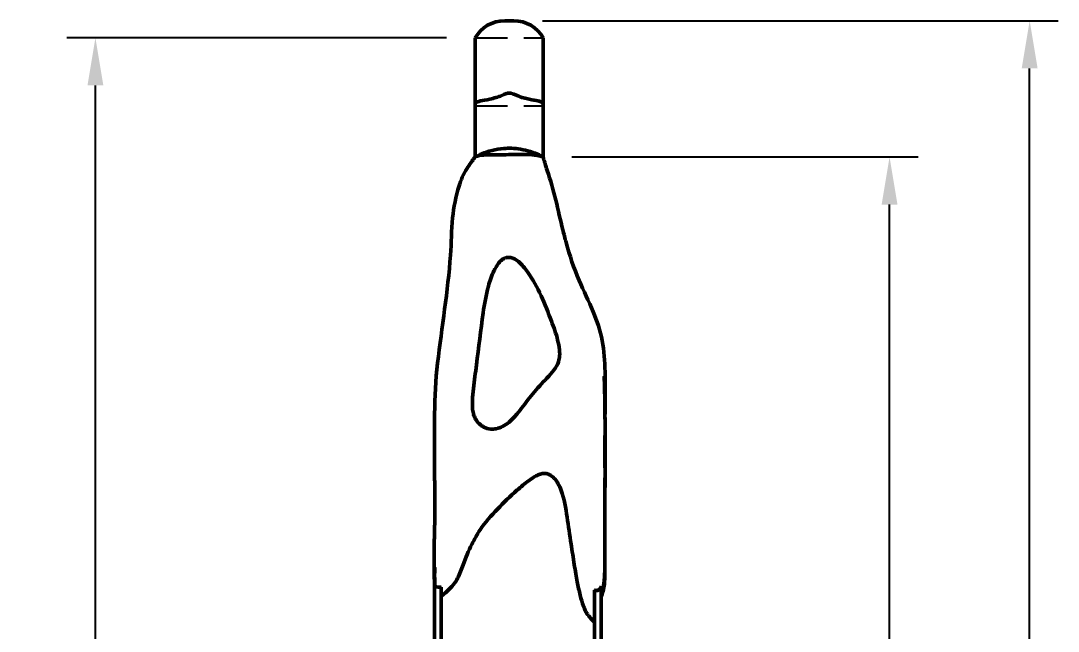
# Model space of a CAD drawing. Header units: millimetres. Extents: x 0 to 420, y 0 to 297.
# Drawn here: x 117 to 193.2, y 127.9 to 172.7 of the extents above; entities that cross this region are included whole.
import ezdxf

# ---------------------------------------------------------------- set-up
doc = ezdxf.new("R2010")
doc.units = ezdxf.units.MM
doc.header["$LTSCALE"] = 0.75
doc.linetypes.add('HIDDEN2', pattern=[4.7625, 3.175, -1.5875])
for name, color, linetype, lineweight in [('FD_Dimensions', 7, 'Continuous', 25), ('Hidden', 7, 'HIDDEN2', 25), ('Visible', 7, 'Continuous', 50)]:
    doc.layers.add(name, color=color, linetype=linetype, lineweight=lineweight)
doc.styles.get("Standard").update_dxf_attribs({"font": 'arial.ttf'})
doc.dimstyles.new('Dim-ISO-25', dxfattribs={"dimtxt": 3.5, "dimasz": 3.5, "dimexe": 2.1, "dimexo": 2.1, "dimgap": 1.4, "dimtad": 1, "dimzin": 12, "dimdsep": 46, "dimtxsty": 'Standard', "dimcen": 0, "dimazin": 3, "dimtp": 0.1, "dimtm": 0.1, "dimtfac": 0.714286, "dimtmove": 0, "dimatfit": 3, "dimfxl": 1, "dimtzin": 12, "dimarcsym": 0})

# ---------------------------------------------------------------- blocks, each defined once
blk = doc.blocks.new('*D55')
at = {"layer": 'Defpoints', "color": 0, "transparency": 16777216}
for p in [(153.220741, 172.71875), (191.105555, 172.71875), (153.220741, 65.21875)]:
    blk.add_point(p, dxfattribs=at)
at = {"layer": 'FD_Dimensions', "color": 0, "lineweight": -2, "transparency": 16777216}
for p, q in [((155.320741, 172.71875), (193.205555, 172.71875)), ((191.105555, 68.71875), (191.105555, 169.21875)), ((155.320741, 65.21875), (193.205555, 65.21875))]:
    blk.add_line(p, q, dxfattribs=at)
at = {"layer": 'FD_Dimensions', "color": 0, "transparency": 16777216}
for points in [[(190.522222, 169.21875), (191.688889, 169.21875), (191.105555, 172.71875)], [(190.522222, 68.71875), (191.688889, 68.71875), (191.105555, 65.21875)]]:
    blk.add_solid(points, dxfattribs=at)
at = {"layer": 'FD_Dimensions', "color": 0, "transparency": 16777216, "insert": (187.917356, 118.96875), "char_height": 3.5, "attachment_point": 5, "rotation": 90}
blk.add_mtext('430', dxfattribs=at)
blk = doc.blocks.new('*D57')
at = {"layer": 'Defpoints', "color": 0, "transparency": 16777216}
for p in [(122.495179, 171.46875), (150.385804, 171.46875), (152.550868, 65.21875)]:
    blk.add_point(p, dxfattribs=at)
at = {"layer": 'FD_Dimensions', "color": 0, "lineweight": -2, "transparency": 16777216}
for p, q in [((148.285804, 171.46875), (120.395179, 171.46875)), ((122.495179, 68.71875), (122.495179, 167.96875)), ((150.450868, 65.21875), (120.395179, 65.21875))]:
    blk.add_line(p, q, dxfattribs=at)
at = {"layer": 'FD_Dimensions', "color": 0, "transparency": 16777216}
for points in [[(121.911846, 167.96875), (123.078513, 167.96875), (122.495179, 171.46875)], [(121.911846, 68.71875), (123.078513, 68.71875), (122.495179, 65.21875)]]:
    blk.add_solid(points, dxfattribs=at)
at = {"layer": 'FD_Dimensions', "color": 0, "transparency": 16777216, "insert": (119.308174, 118.34375), "char_height": 3.5, "attachment_point": 5, "rotation": 90}
blk.add_mtext('425', dxfattribs=at)
blk = doc.blocks.new('*D58')
at = {"layer": 'Defpoints', "color": 0, "transparency": 16777216}
for p in [(155.385804, 162.71875), (180.815492, 162.71875), (153.220741, 65.21875)]:
    blk.add_point(p, dxfattribs=at)
at = {"layer": 'FD_Dimensions', "color": 0, "lineweight": -2, "transparency": 16777216}
for p, q in [((157.485804, 162.71875), (182.915492, 162.71875)), ((180.815492, 68.71875), (180.815492, 159.21875)), ((155.320741, 65.21875), (182.915492, 65.21875))]:
    blk.add_line(p, q, dxfattribs=at)
at = {"layer": 'FD_Dimensions', "color": 0, "transparency": 16777216}
for points in [[(180.232159, 159.21875), (181.398825, 159.21875), (180.815492, 162.71875)], [(180.232159, 68.71875), (181.398825, 68.71875), (180.815492, 65.21875)]]:
    blk.add_solid(points, dxfattribs=at)
at = {"layer": 'FD_Dimensions', "color": 0, "transparency": 16777216, "insert": (177.627293, 113.96875), "char_height": 3.5, "attachment_point": 5, "rotation": 90}
blk.add_mtext('390', dxfattribs=at)

msp = doc.modelspace()

# ---------------------------------------------------------------- linework, layer by layer
at = {"layer": 'Hidden', "extrusion": (-1e-16, -1, 0)}
for p, q in [((150.3858, 171.4688), (155.3858, 171.4688)), ((150.3858, 166.4688), (155.3858, 166.4688)), ((155.3679, 162.7188), (155.368, 162.7188)), ((147.4198, 131.4688), (147.4114, 131.4688))]:
    msp.add_line(p, q, dxfattribs=at)
at = {"layer": 'Hidden'}
for points in [[(150.3858, 162.7299), (150.3858, 162.7289), (150.3858, 162.7275), (150.3858, 162.7255)], [(150.3858, 162.7255), (150.3858, 162.7244), (150.386, 162.7233), (150.3864, 162.7224)], [(150.3864, 162.7224), (150.3873, 162.7239), (150.3894, 162.7258), (150.3926, 162.7282)], [(159.8901, 133.242), (159.8925, 132.994), (159.8977, 132.7485), (159.9007, 132.5019)], [(147.406, 131.3166), (147.4036, 131.3673), (147.401, 131.418), (147.3983, 131.4688)], [(147.8858, 131.1352), (147.8858, 131.1396), (147.8858, 131.1439), (147.8858, 131.1483)]]:
    msp.add_open_spline(points, degree=3, dxfattribs=at)
for points, knots in [([(150.3864, 162.7224), (150.4023, 162.7292), (150.439, 162.7523), (150.5476, 162.7848), (150.5866, 162.7939), (150.7009, 162.8125), (150.7802, 162.8217), (151.1728, 162.8539), (151.6563, 162.8735), (152.08, 162.8827)], [-1.2650369, -1.2650369, -1.2650369, -1.2650369, -0.8569447, -0.8569447, -0.6966479, -0.6966479, -0.5108124, -0.5108124, 0, 0, 0, 0]), ([(152.08, 162.8827), (152.295, 162.8873), (152.5023, 162.8896), (152.9339, 162.8906), (153.1559, 162.8893), (153.3643, 162.8877)], [-0.50176295, -0.50176295, -0.50176295, -0.50176295, -0.25022781, -0.25022781, 0, 0, 0, 0]), ([(153.3643, 162.8877), (153.6502, 162.8855), (153.9538, 162.8822), (154.4556, 162.8595), (154.5959, 162.8468), (154.8312, 162.8216), (154.9536, 162.8025), (155.1693, 162.7635), (155.2556, 162.7445), (155.3525, 162.7226), (155.3681, 162.7183), (155.368, 162.7188)], [-2.76916408, -2.76916408, -2.76916408, -2.76916408, -2.68127608, -2.68127608, -2.61043306, -2.61043306, -2.50313099, -2.50313099, -2.38135417, -2.38135417, -2.27572587, -2.27572587, -2.27572587, -2.27572587]), ([(159.8564, 139.8846), (159.842, 141.8653), (159.8427, 143.8571), (159.8641, 146.0056), (159.8652, 146.1904), (159.8645, 146.4113), (159.8642, 146.4548), (159.8637, 146.5182), (159.8634, 146.54), (159.8631, 146.569), (159.863, 146.5781), (159.8627, 146.5934), (159.8626, 146.5998), (159.8625, 146.6048), (159.8625, 146.6057), (159.8625, 146.6059), (159.8625, 146.6059), (159.8625, 146.6059)], [0, 0, 0, 0, 2.3772643, 2.3772643, 2.5992569, 2.5992569, 2.6541546, 2.6541546, 2.6839929, 2.6839929, 2.698922, 2.698922, 2.7140135, 2.7140135, 2.7214931, 2.7214931, 2.7221734, 2.7221734, 2.7221734, 2.7221734]), ([(159.9183, 143.5973), (159.916, 143.4142), (159.9141, 143.2312), (159.9054, 141.9896), (159.9073, 140.9315), (159.9055, 139.8736)], [1.3438742, 1.3438742, 1.3438742, 1.3438742, 1.5634467, 1.5634467, 2.8349092, 2.8349092, 2.8349092, 2.8349092]), ([(159.867, 133.2021), (159.8706, 133.9437), (159.8673, 134.6917), (159.8634, 136.523), (159.8648, 137.5906), (159.8611, 139.0646), (159.8594, 139.4746), (159.8564, 139.8846)], [0, 0, 0, 0, 0.9302813, 0.9302813, 2.2070007, 2.2070007, 2.6990469, 2.6990469, 2.6990469, 2.6990469]), ([(159.9055, 139.8736), (159.9036, 138.7648), (159.8946, 137.6527), (159.8832, 135.4252), (159.8797, 134.305), (159.8901, 133.242)], [0, 0, 0, 0, 1.3325242, 1.3325242, 2.6754138, 2.6754138, 2.6754138, 2.6754138]), ([(147.3714, 134.0686), (147.3738, 134.2013), (147.3767, 134.3348), (147.3916, 134.8874), (147.4076, 135.3098), (147.4251, 135.8322), (147.4285, 135.9369), (147.434, 136.1181), (147.4362, 136.1959), (147.4386, 136.2919), (147.4392, 136.3138), (147.4399, 136.3441), (147.4401, 136.354), (147.4404, 136.3659), (147.4405, 136.3693), (147.4405, 136.3726), (147.4405, 136.3735), (147.4406, 136.374), (147.4406, 136.3741), (147.4406, 136.3741), (147.4406, 136.374), (147.4405, 136.3731), (147.4405, 136.3721), (147.4404, 136.3679), (147.4403, 136.3638), (147.4395, 136.3247), (147.4387, 136.2816), (147.4371, 136.2024), (147.4364, 136.1627), (147.4333, 136.0025), (147.431, 135.8798), (147.4216, 135.3788), (147.4142, 134.9771), (147.404, 134.3576), (147.4006, 134.1336), (147.3968, 133.7136), (147.3965, 133.5198), (147.4007, 133.1054), (147.4062, 132.8775), (147.419, 132.3424), (147.4227, 132.0306), (147.4229, 131.674), (147.4229, 131.6223), (147.4228, 131.5657), (147.4228, 131.5552), (147.4228, 131.5276), (147.4229, 131.5125), (147.4229, 131.477), (147.4231, 131.4611), (147.4232, 131.4453)], [1.1484094, 1.1484094, 1.1484094, 1.1484094, 1.3135798, 1.3135798, 1.8280742, 1.8280742, 1.9573091, 1.9573091, 2.0543378, 2.0543378, 2.0832779, 2.0832779, 2.0978578, 2.0978578, 2.1045593, 2.1045593, 2.107906, 2.107906, 2.1093421, 2.1093421, 2.1112717, 2.1112717, 2.1146338, 2.1146338, 2.1214207, 2.1214207, 2.1752131, 2.1752131, 2.2283399, 2.2283399, 2.3878244, 2.3878244, 2.8709086, 2.8709086, 3.1326487, 3.1326487, 3.3935225, 3.3935225, 3.6746191, 3.6746191, 4.0444795, 4.0444795, 4.1052094, 4.1052094, 4.1198276, 4.1198276, 4.146816, 4.146816, 4.1971218, 4.1971218, 4.1971218, 4.1971218]), ([(159.7475, 130.9814), (159.7475, 130.9814), (159.7478, 130.983), (159.7492, 130.9898), (159.7503, 130.9948), (159.7539, 131.0131), (159.7572, 131.03), (159.7644, 131.0701), (159.7684, 131.0931), (159.7772, 131.1477), (159.7822, 131.1806), (159.7938, 131.2644), (159.8003, 131.317), (159.8156, 131.46), (159.8232, 131.552), (159.8414, 131.823), (159.8484, 132.003), (159.863, 132.5267), (159.8654, 132.8697), (159.867, 133.2021)], [0.04342965, 0.04342965, 0.04342965, 0.04342965, 0.06757139, 0.06757139, 0.09045352, 0.09045352, 0.12872287, 0.12872287, 0.16449105, 0.16449105, 0.2082503, 0.2082503, 0.27323126, 0.27323126, 0.38341529, 0.38341529, 0.59919648, 0.59919648, 1.01620701, 1.01620701, 1.01620701, 1.01620701]), ([(147.4098, 132.5661), (147.4098, 132.5661), (147.4098, 132.5658), (147.4098, 132.5639), (147.4099, 132.5608), (147.41, 132.5522), (147.4101, 132.5468), (147.4104, 132.5335), (147.4105, 132.5252), (147.4109, 132.5038), (147.4111, 132.49), (147.4118, 132.4518), (147.4123, 132.4267), (147.4139, 132.3356), (147.4149, 132.2682), (147.4171, 132.0997), (147.4179, 131.9979), (147.4189, 131.8058), (147.4191, 131.7137), (147.4192, 131.5962), (147.4192, 131.5651), (147.4193, 131.522), (147.4193, 131.5074), (147.4194, 131.4771), (147.4194, 131.463), (147.4195, 131.441), (147.4196, 131.4332), (147.4198, 131.4171), (147.4198, 131.4129), (147.4199, 131.4107)], [0.56163488, 0.56163488, 0.56163488, 0.56163488, 0.56637183, 0.56637183, 0.57777973, 0.57777973, 0.58822658, 0.58822658, 0.60075729, 0.60075729, 0.61902684, 0.61902684, 0.6502575, 0.6502575, 0.73229477, 0.73229477, 0.85514513, 0.85514513, 0.96525959, 0.96525959, 1.00620201, 1.00620201, 1.0300022, 1.0300022, 1.06349682, 1.06349682, 1.0996269, 1.0996269, 1.1641241, 1.1641241, 1.1641241, 1.1641241]), ([(147.5543, 131.1715), (147.5244, 131.1801), (147.5022, 131.1901), (147.4652, 131.2114), (147.451, 131.2235), (147.417, 131.2607), (147.4089, 131.287), (147.4059, 131.3155), (147.4057, 131.3219), (147.4068, 131.3561), (147.4152, 131.3841), (147.4238, 131.431), (147.4236, 131.4468), (147.4211, 131.4734), (147.4179, 131.4728), (147.4186, 131.435), (147.4228, 131.3956), (147.4153, 131.3191), (147.4127, 131.3005), (147.4128, 131.282)], [-1.3558398, -1.3558398, -1.3558398, -1.3558398, -1.3168801, -1.3168801, -1.2699735, -1.2699735, -1.162862, -1.162862, -1.130162, -1.130162, -0.9837561, -0.9837561, -0.8478374, -0.8478374, -0.6136663, -0.6136663, -0.3640947, -0.3640947, -0.2894172, -0.2894172, -0.2894172, -0.2894172]), ([(147.4184, 131.4488), (147.4183, 131.4527), (147.4181, 131.4573), (147.4176, 131.4674), (147.4174, 131.4726), (147.4168, 131.4876), (147.4164, 131.4984), (147.4154, 131.5219), (147.4149, 131.5348), (147.4134, 131.5699), (147.4125, 131.5925), (147.4111, 131.6262), (147.4106, 131.6374), (147.4102, 131.6485)], [0, 0, 0, 0, 0.011599155, 0.011599155, 0.021227292, 0.021227292, 0.036323517, 0.036323517, 0.052535111, 0.052535111, 0.079888085, 0.079888085, 0.093311124, 0.093311124, 0.093311124, 0.093311124]), ([(147.8858, 131.1483), (147.8378, 131.1457), (147.7879, 131.1447), (147.7045, 131.1477), (147.6717, 131.1503), (147.6072, 131.1587), (147.5783, 131.1646), (147.5543, 131.1715)], [-0.14906929, -0.14906929, -0.14906929, -0.14906929, -0.08978093, -0.08978093, -0.0477246, -0.0477246, 0, 0, 0, 0]), ([(147.8858, 130.5012), (147.888, 130.5031), (147.889, 130.504), (147.889, 130.504), (147.8883, 130.5033), (147.8867, 130.5019), (147.8862, 130.5016), (147.8858, 130.5012)], [0, 0, 0, 0, 0.020171077, 0.020171077, 0.036866418, 0.036866418, 0.041473825, 0.041473825, 0.041473825, 0.041473825]), ([(159.1358, 130.9652), (159.1358, 130.9629), (159.1358, 130.9606), (159.1358, 130.9393), (159.1358, 130.92), (159.1358, 130.8987)], [-0.97465233, -0.97465233, -0.97465233, -0.97465233, -0.96301206, -0.96301206, -0.86857685, -0.86857685, -0.86857685, -0.86857685])]:
    msp.add_open_spline(points, degree=3, knots=knots, dxfattribs=at)
at = {"layer": 'Hidden', "extrusion": (-1.926e-12, 4.6184e-12, -1)}
msp.add_open_spline([(159.6358, 131.0753), (159.5586, 131.0342), (159.4698, 130.9957), (159.3732, 130.9628), (159.346, 130.9544), (159.3062, 130.9457), (159.2948, 130.9439), (159.2775, 130.9419), (159.2698, 130.9413), (159.2536, 130.9411), (159.2458, 130.9414), (159.23, 130.9431), (159.2222, 130.9444), (159.2059, 130.9476), (159.1972, 130.9497), (159.1729, 130.9557), (159.158, 130.9597), (159.1358, 130.9652)], degree=3, knots=[-0.3496712, -0.3496712, -0.3496712, -0.3496712, -0.19996969, -0.19996969, -0.14839978, -0.14839978, -0.12143416, -0.12143416, -0.10110801, -0.10110801, -0.08025711, -0.08025711, -0.05848619, -0.05848619, -0.03569864, -0.03569864, 0, 0, 0, 0], dxfattribs=at)
at = {"layer": 'Visible', "extrusion": (-1e-16, -1, 0)}
for p, q in [((152.5509, 172.7188), (153.2207, 172.7188)), ((150.3858, 166.5718), (150.3858, 171.4688)), ((155.3858, 171.4688), (155.3858, 166.5718)), ((150.3858, 166.5718), (150.3858, 162.7299)), ((155.3858, 162.7208), (155.3858, 166.5718)), ((155.368, 162.7188), (155.3858, 162.7188)), ((155.3858, 162.7208), (155.3858, 162.7188)), ((147.3858, 131.4688), (147.3858, 122.3373)), ((147.4114, 131.4688), (147.3858, 131.4688)), ((147.8858, 125.1222), (147.8858, 131.1352)), ((159.6358, 125.4737), (159.6358, 131.2105)), ((159.1358, 125.8991), (159.1358, 130.8987))]:
    msp.add_line(p, q, dxfattribs=at)
at = {"layer": 'Visible', "extrusion": (-2e-16, 0, -1)}
for centre, start, end in [((-152.5509, 170.2188), 30, 90), ((-153.2207, 170.2188), 90, 150)]:
    msp.add_arc(centre, 2.5, start, end, dxfattribs=at)
at = {"layer": 'Visible'}
for points, knots in [([(152.5509, 167.3238), (152.4834, 167.2919), (152.4155, 167.2624), (152.0536, 167.1162), (151.7513, 167.0315), (151.1873, 166.9034), (150.9479, 166.8659), (150.5937, 166.793), (150.4721, 166.7579), (150.4058, 166.6637), (150.3974, 166.6452), (150.3894, 166.6143), (150.3876, 166.603), (150.3861, 166.5849), (150.3858, 166.5784), (150.3858, 166.5718)], [0, 0, 0, 0, 0.0914042, 0.0914042, 0.4862153, 0.4862153, 0.880909, 0.880909, 1.2537767, 1.2537767, 1.3345918, 1.3345918, 1.3778721, 1.3778721, 1.4014268, 1.4014268, 1.4014268, 1.4014268]), ([(152.5509, 167.3238), (152.6388, 167.3653), (152.7187, 167.3898), (152.825, 167.4049), (152.8554, 167.4071), (152.8858, 167.4071)], [1.98398749, 1.98398749, 1.98398749, 1.98398749, 2.20059736, 2.20059736, 2.28890807, 2.28890807, 2.28890807, 2.28890807]), ([(152.8858, 167.4071), (152.9344, 167.4071), (152.9826, 167.4015), (153.0893, 167.3777), (153.1518, 167.3564), (153.2207, 167.3238)], [2.28890807, 2.28890807, 2.28890807, 2.28890807, 2.43011372, 2.43011372, 2.59909906, 2.59909906, 2.59909906, 2.59909906]), ([(155.3858, 166.5718), (155.3858, 166.5783), (155.3855, 166.5847), (155.3841, 166.6027), (155.3822, 166.6139), (155.3743, 166.6448), (155.3661, 166.6631), (155.3301, 166.7148), (155.2914, 166.7419), (155.1491, 166.8017), (155.0221, 166.8265), (154.6663, 166.8925), (154.4295, 166.9345), (154.0145, 167.0372), (153.8595, 167.0805), (153.5412, 167.1866), (153.3797, 167.2487), (153.2207, 167.3238)], [1.5439085, 1.5439085, 1.5439085, 1.5439085, 1.5715538, 1.5715538, 1.6228798, 1.6228798, 1.7182651, 1.7182651, 1.9185858, 1.9185858, 2.2477321, 2.2477321, 2.6383277, 2.6383277, 2.8545877, 2.8545877, 3.0713431, 3.0713431, 3.0713431, 3.0713431]), ([(155.3858, 162.7208), (155.3858, 162.7232), (155.3803, 162.7279), (155.3331, 162.7578), (155.2369, 162.8057), (154.9262, 162.9398), (154.6993, 163.0295), (154.2137, 163.1793), (153.9725, 163.2413), (153.4982, 163.3224), (153.2754, 163.3467), (152.8584, 163.3609), (152.6705, 163.3559), (152.181, 163.3147), (151.8943, 163.2612), (151.3361, 163.1193), (151.0769, 163.0282), (150.6983, 162.8792), (150.5646, 162.8185), (150.4352, 162.7545), (150.4052, 162.7378), (150.3926, 162.7282)], [-3.3142078, -3.3142078, -3.3142078, -3.3142078, -3.198367, -3.198367, -2.808808, -2.808808, -2.3710703, -2.3710703, -2.0303083, -2.0303083, -1.7542673, -1.7542673, -1.5274716, -1.5274716, -1.1547739, -1.1547739, -0.7211829, -0.7211829, -0.3480617, -0.3480617, -0.1384118, -0.1384118, -0.1384118, -0.1384118]), ([(149.7635, 161.8419), (149.8599, 161.9956), (149.9622, 162.1459), (150.1199, 162.3681), (150.1735, 162.4419), (150.2539, 162.5519), (150.281, 162.5888), (150.3348, 162.662), (150.3619, 162.6988), (150.3858, 162.7316)], [0, 0, 0, 0, 0.21805971, 0.21805971, 0.32759462, 0.32759462, 0.38336511, 0.38336511, 0.44085713, 0.44085713, 0.44085713, 0.44085713]), ([(151.4463, 162.8713), (151.3364, 162.8706), (151.2257, 162.8697), (151.0334, 162.864), (150.9483, 162.8596), (150.7883, 162.8447), (150.7308, 162.8354), (150.6167, 162.8127), (150.5638, 162.7968), (150.4554, 162.7599), (150.4136, 162.7392), (150.3926, 162.7282)], [-0.67171029, -0.67171029, -0.67171029, -0.67171029, -0.57941656, -0.57941656, -0.49768014, -0.49768014, -0.40965594, -0.40965594, -0.26976409, -0.26976409, -0.03002922, -0.03002922, -0.03002922, -0.03002922]), ([(155.368, 162.7188), (155.368, 162.7189), (155.3663, 162.7196), (155.3544, 162.724), (155.3336, 162.733), (155.304, 162.7466), (155.2867, 162.7542), (155.2201, 162.7776), (155.1639, 162.7925), (155.0027, 162.825), (154.8777, 162.8449), (154.5232, 162.885), (154.3188, 162.8957), (153.7759, 162.9092), (153.3459, 162.8986), (152.1879, 162.8734), (152.1174, 162.8756), (151.4463, 162.8713)], [-2.2757259, -2.2757259, -2.2757259, -2.2757259, -2.2414941, -2.2414941, -2.134397, -2.134397, -2.0435278, -2.0435278, -1.8871669, -1.8871669, -1.6813708, -1.6813708, -1.3939999, -1.3939999, -0.8056954, -0.8056954, 0, 0, 0, 0]), ([(155.368, 162.7188), (155.396, 162.6178), (155.4299, 162.5085), (155.5036, 162.2781), (155.5431, 162.1574), (155.6157, 161.934), (155.6493, 161.8304), (155.6828, 161.7268)], [0, 0, 0, 0, 0.1465664, 0.1465664, 0.29819194, 0.29819194, 0.42879477, 0.42879477, 0.42879477, 0.42879477]), ([(156.8221, 157.3783), (156.8993, 157.0624), (156.9784, 156.747), (157.3147, 155.4891), (157.6349, 154.557), (158.3482, 152.8839), (158.7194, 152.1272), (159.3351, 150.6728), (159.5783, 149.9648), (159.8506, 148.4809), (159.8982, 147.7172), (159.9234, 146.947)], [0, 0, 0, 0, 0.3904195, 0.3904195, 1.5650387, 1.5650387, 2.5749909, 2.5749909, 3.4604351, 3.4604351, 4.3963887, 4.3963887, 4.3963887, 4.3963887]), ([(147.4072, 143.8474), (147.4106, 145.0906), (147.4809, 146.336), (147.9339, 150.2186), (148.379, 152.8544), (148.5706, 155.5142)], [0, 0, 0, 0, 1.4917936, 1.4917936, 4.6917737, 4.6917737, 4.6917737, 4.6917737]), ([(152.568, 155.29), (152.4878, 155.2568), (152.4122, 155.2107), (152.2632, 155.0949), (152.1908, 155.0215), (152.0277, 154.8256), (151.9443, 154.6954), (151.8334, 154.4951), (151.7989, 154.4276), (151.7662, 154.3593)], [0, 0, 0, 0, 0.10427859, 0.10427859, 0.22666092, 0.22666092, 0.41066861, 0.41066861, 0.50151747, 0.50151747, 0.50151747, 0.50151747]), ([(153.5577, 155.0367), (153.4689, 155.1107), (153.3736, 155.1784), (153.1923, 155.2745), (153.1077, 155.3086), (152.9671, 155.3407), (152.9122, 155.3476), (152.7737, 155.3489), (152.6885, 155.3338), (152.5952, 155.3009), (152.5816, 155.2956), (152.568, 155.29)], [0, 0, 0, 0, 0.13875154, 0.13875154, 0.24663946, 0.24663946, 0.31270996, 0.31270996, 0.41399049, 0.41399049, 0.43154659, 0.43154659, 0.43154659, 0.43154659]), ([(156.376, 147.3951), (156.4731, 147.5771), (156.5394, 147.7781), (156.5981, 148.1744), (156.5969, 148.373), (156.5532, 148.8073), (156.5024, 149.0444), (156.3217, 149.7497), (156.16, 150.2114), (155.5098, 151.9181), (155.0059, 153.1883), (154.0331, 154.5527), (153.8171, 154.8205), (153.5577, 155.0367)], [0, 0, 0, 0, 0.2485503, 0.2485503, 0.4833042, 0.4833042, 0.7723984, 0.7723984, 1.3575961, 1.3575961, 2.964323, 2.964323, 3.3696021, 3.3696021, 3.3696021, 3.3696021]), ([(151.7662, 154.3593), (151.592, 153.9956), (151.4626, 153.6109), (151.1769, 152.586), (151.0635, 151.9288), (150.7928, 149.9996), (150.6486, 148.7241), (150.4018, 146.8771), (150.3251, 146.3015), (150.198, 145.142), (150.1209, 144.5425), (150.2334, 143.9678)], [0, 0, 0, 0, 0.4838601, 0.4838601, 1.2821426, 1.2821426, 2.822235, 2.822235, 3.5192552, 3.5192552, 4.2221808, 4.2221808, 4.2221808, 4.2221808]), ([(150.7947, 143.0372), (150.869, 142.9794), (150.9483, 142.9271), (151.1834, 142.8046), (151.354, 142.7544), (151.6628, 142.7286), (151.8041, 142.7387), (152.0972, 142.7978), (152.2503, 142.8539), (152.5655, 143.0135), (152.7262, 143.1254), (153.0837, 143.4254), (153.2697, 143.6291), (153.7663, 144.223), (154.0602, 144.629), (154.6861, 145.4321), (155.0291, 145.8215), (155.7441, 146.5714), (156.1331, 146.9396), (156.376, 147.3951)], [0, 0, 0, 0, 0.1131503, 0.1131503, 0.3184481, 0.3184481, 0.4850866, 0.4850866, 0.6772466, 0.6772466, 0.9090962, 0.9090962, 1.2373559, 1.2373559, 1.8384244, 1.8384244, 2.4598788, 2.4598788, 3.0819249, 3.0819249, 3.0819249, 3.0819249]), ([(159.8625, 146.6059), (159.8625, 146.6059), (159.8625, 146.6053), (159.8626, 146.6014), (159.8627, 146.5959), (159.8632, 146.5756), (159.8636, 146.5567), (159.8661, 146.4576), (159.8688, 146.3595), (159.8766, 146.0748), (159.882, 145.8777), (159.8956, 145.3151), (159.9027, 144.9447), (159.9222, 143.539), (159.9252, 142.5014), (159.926, 140.9371), (159.9256, 140.4083), (159.9242, 139.8792)], [2.7221734, 2.7221734, 2.7221734, 2.7221734, 2.7289714, 2.7289714, 2.744089, 2.744089, 2.774328, 2.774328, 2.8958497, 2.8958497, 3.1346936, 3.1346936, 3.5785232, 3.5785232, 4.8225366, 4.8225366, 5.457697, 5.457697, 5.457697, 5.457697]), ([(150.2334, 143.9678), (150.254, 143.8626), (150.2832, 143.7586), (150.3575, 143.5712), (150.4007, 143.4862), (150.543, 143.2654), (150.6622, 143.1403), (150.7947, 143.0372)], [0, 0, 0, 0, 0.1286432, 0.1286432, 0.24194099, 0.24194099, 0.44396364, 0.44396364, 0.44396364, 0.44396364]), ([(156.7017, 138.2389), (156.636, 138.4151), (156.5567, 138.5874), (156.377, 138.8901), (156.2796, 139.0248), (156.0871, 139.2238), (155.9994, 139.2981), (155.8407, 139.3951), (155.7741, 139.4271), (155.6098, 139.4797), (155.507, 139.4912), (155.3253, 139.4778), (155.2435, 139.4597), (155.0566, 139.4), (154.9524, 139.3521), (154.6727, 139.2026), (154.5031, 139.0885), (154.0292, 138.7443), (153.7362, 138.497), (153.45, 138.2436)], [0, 0, 0, 0, 0.2256753, 0.2256753, 0.4226811, 0.4226811, 0.5589362, 0.5589362, 0.6463796, 0.6463796, 0.7660083, 0.7660083, 0.8652074, 0.8652074, 1.0019067, 1.0019067, 1.2460639, 1.2460639, 1.7049531, 1.7049531, 1.7049531, 1.7049531]), ([(159.9242, 139.8792), (159.9213, 138.7731), (159.9129, 137.6653), (159.9062, 135.4534), (159.9123, 134.3399), (159.907, 133.2386)], [0, 0, 0, 0, 1.3278772, 1.3278772, 2.6568629, 2.6568629, 2.6568629, 2.6568629]), ([(147.4295, 136.7722), (147.4299, 136.8069), (147.4302, 136.8416), (147.4314, 136.9807), (147.432, 137.0836), (147.4326, 137.2978), (147.4324, 137.4185), (147.4296, 137.9144), (147.4221, 138.3204), (147.4109, 138.9301), (147.4071, 139.1437), (147.4046, 139.3574)], [0, 0, 0, 0, 0.0426482, 0.0426482, 0.1715234, 0.1715234, 0.3332489, 0.3332489, 0.8106123, 0.8106123, 1.0672126, 1.0672126, 1.0672126, 1.0672126]), ([(157.7757, 132.1016), (157.737, 132.3276), (157.6997, 132.5571), (157.5832, 133.2887), (157.5073, 133.7908), (157.3331, 134.9538), (157.2377, 135.6144), (157.0321, 136.9367), (156.9363, 137.6104), (156.7017, 138.2389)], [0, 0, 0, 0, 0.2782566, 0.2782566, 0.8916096, 0.8916096, 1.6922549, 1.6922549, 2.4974658, 2.4974658, 2.4974658, 2.4974658]), ([(147.4102, 131.6485), (147.4085, 131.6894), (147.4069, 131.7305), (147.3993, 131.9282), (147.3941, 132.085), (147.3872, 132.3587), (147.385, 132.4763), (147.3824, 132.6675), (147.3816, 132.7427), (147.3799, 132.9332), (147.3791, 133.0376), (147.3772, 133.1888), (147.3765, 133.2421), (147.3748, 133.357), (147.3739, 133.4187), (147.3721, 133.5568), (147.3713, 133.6347), (147.3703, 133.8276), (147.3704, 133.9436), (147.3733, 134.2948), (147.3788, 134.5275), (147.4001, 135.3082), (147.4166, 135.8525), (147.4268, 136.5296), (147.4283, 136.651), (147.4295, 136.7722)], [0.0933111, 0.0933111, 0.0933111, 0.0933111, 0.142621, 0.142621, 0.330682, 0.330682, 0.4717695, 0.4717695, 0.5641237, 0.5641237, 0.718357, 0.718357, 0.7990323, 0.7990323, 0.8770939, 0.8770939, 0.9699321, 0.9699321, 1.1086699, 1.1086699, 1.3949488, 1.3949488, 2.0798494, 2.0798494, 2.2288588, 2.2288588, 2.2288588, 2.2288588]), ([(150.7442, 135.3379), (150.5211, 134.9991), (150.323, 134.6435), (149.8973, 133.7927), (149.687, 133.281), (149.3806, 132.4515), (149.2607, 132.1124), (149.0105, 131.6297), (148.9083, 131.4703), (148.6439, 131.1366), (148.4735, 130.9663), (148.1621, 130.6884), (148.0239, 130.5748), (147.8858, 130.4619)], [0, 0, 0, 0, 0.486851, 0.486851, 1.1418573, 1.1418573, 1.5675746, 1.5675746, 1.7959688, 1.7959688, 2.0820799, 2.0820799, 2.2969117, 2.2969117, 2.2969117, 2.2969117]), ([(147.3983, 131.4688), (147.3957, 131.5163), (147.3931, 131.5641), (147.3745, 131.9108), (147.3643, 132.2232), (147.3601, 132.7836), (147.3611, 133.0384), (147.3641, 133.5487), (147.3667, 133.807), (147.3714, 134.0686)], [0.0638644, 0.0638644, 0.0638644, 0.0638644, 0.1237255, 0.1237255, 0.4955219, 0.4955219, 0.8226788, 0.8226788, 1.1484094, 1.1484094, 1.1484094, 1.1484094]), ([(159.907, 133.2386), (159.9063, 133.0867), (159.9053, 132.9344), (159.9021, 132.5963), (159.9001, 132.4217), (159.8922, 132.0544), (159.886, 131.8547), (159.8549, 131.5227), (159.8334, 131.3864), (159.7924, 131.1772), (159.7723, 131.0913), (159.7557, 131.0183), (159.7526, 131.0043), (159.7504, 130.9947)], [0, 0, 0, 0, 0.1832943, 0.1832943, 0.4314899, 0.4314899, 0.6875177, 0.6875177, 0.8724308, 0.8724308, 1.043606, 1.043606, 1.094077, 1.094077, 1.094077, 1.094077]), ([(147.4129, 131.282), (147.4116, 131.4468), (147.4101, 131.6195), (147.4092, 131.8902), (147.4092, 131.9909), (147.4097, 132.1815), (147.4101, 132.2731), (147.4104, 132.4112), (147.4104, 132.4635), (147.4102, 132.5266), (147.41, 132.5457), (147.4099, 132.5616), (147.4098, 132.5649), (147.4098, 132.566), (147.4098, 132.5661), (147.4098, 132.5661)], [0, 0, 0, 0, 0.20451423, 0.20451423, 0.32491358, 0.32491358, 0.43749493, 0.43749493, 0.50905135, 0.50905135, 0.54432147, 0.54432147, 0.55893511, 0.55893511, 0.56163488, 0.56163488, 0.56163488, 0.56163488]), ([(159.9007, 132.5019), (159.9031, 132.3057), (159.9041, 132.1088), (159.8979, 131.6775), (159.8861, 131.4341), (159.8293, 131.0812), (159.805, 130.9667), (159.7348, 130.6897), (159.684, 130.5313), (159.6358, 130.3837)], [0.31324994, 0.31324994, 0.31324994, 0.31324994, 0.56242881, 0.56242881, 0.85189002, 0.85189002, 0.99157729, 0.99157729, 1.20422687, 1.20422687, 1.20422687, 1.20422687]), ([(147.4128, 131.282), (147.4129, 131.2717), (147.4138, 131.2614), (147.4211, 131.2307), (147.4323, 131.2097), (147.4727, 131.1805), (147.4953, 131.1684), (147.5655, 131.148), (147.6003, 131.141), (147.665, 131.132), (147.6962, 131.129), (147.7557, 131.1265), (147.783, 131.1264), (147.8417, 131.1292), (147.8669, 131.1323), (147.8858, 131.1352)], [-0.28941721, -0.28941721, -0.28941721, -0.28941721, -0.24794377, -0.24794377, -0.16272722, -0.16272722, -0.11439435, -0.11439435, -0.0786044, -0.0786044, -0.05061283, -0.05061283, -0.02740233, -0.02740233, 0, 0, 0, 0]), ([(158.5074, 129.3409), (158.4802, 129.3915), (158.4555, 129.4432), (158.396, 129.5776), (158.363, 129.662), (158.2403, 130.0033), (158.1667, 130.268), (158.017, 130.8612), (157.9466, 131.1895), (157.882, 131.5196)], [0, 0, 0, 0, 0.06897241, 0.06897241, 0.17960185, 0.17960185, 0.51197607, 0.51197607, 0.91839075, 0.91839075, 0.91839075, 0.91839075]), ([(159.7504, 130.9947), (159.7489, 130.9878), (159.7479, 130.9831), (159.7475, 130.9815), (159.7475, 130.9814), (159.7475, 130.9814)], [0, 0, 0, 0, 0.03636613, 0.03636613, 0.043429653, 0.043429653, 0.043429653, 0.043429653]), ([(159.1358, 128.5671), (159.0231, 128.6801), (158.9065, 128.7991), (158.7563, 128.9747), (158.7114, 129.0306), (158.6405, 129.1267), (158.6129, 129.1664), (158.559, 129.2497), (158.5322, 129.2947), (158.5074, 129.3409)], [0, 0, 0, 0, 0.19386084, 0.19386084, 0.28236413, 0.28236413, 0.34458445, 0.34458445, 0.40756536, 0.40756536, 0.40756536, 0.40756536])]:
    msp.add_open_spline(points, degree=3, knots=knots, dxfattribs=at)
for points in [[(150.3926, 162.7282), (150.3881, 162.7276), (150.3858, 162.728), (150.3858, 162.7299)], [(149.1989, 160.5886), (149.3351, 161.0265), (149.5202, 161.4538), (149.7635, 161.8419)], [(148.7281, 158.2466), (148.8126, 159.0381), (148.9624, 159.8279), (149.1989, 160.5886)], [(148.5706, 155.5142), (148.6362, 156.4241), (148.6314, 157.34), (148.7281, 158.2466)], [(159.9234, 146.947), (159.9595, 145.8411), (159.9324, 144.7178), (159.9183, 143.5973)], [(147.4078, 141.5684), (147.4116, 142.3304), (147.4051, 143.0846), (147.4072, 143.8474)], [(147.4046, 139.3574), (147.3957, 140.0938), (147.4042, 140.8322), (147.4078, 141.5684)], [(153.45, 138.2436), (152.9529, 137.8034), (152.4767, 137.3391), (152.014, 136.863)], [(152.014, 136.863), (151.5531, 136.3886), (151.1081, 135.8903), (150.7442, 135.3379)], [(157.882, 131.5196), (157.8439, 131.7138), (157.8094, 131.9048), (157.7757, 132.1016)]]:
    msp.add_open_spline(points, degree=3, dxfattribs=at)
at = {"layer": 'Visible', "extrusion": (7.3927e-12, 1.9369e-12, -1)}
msp.add_open_spline([(155.6828, 161.7268), (155.9163, 161.0035), (156.1255, 160.2718), (156.4812, 158.8162), (156.6466, 158.0957), (156.8221, 157.3783)], degree=3, knots=[0, 0, 0, 0, 0.9121761, 0.9121761, 1.7986997, 1.7986997, 1.7986997, 1.7986997], dxfattribs=at)
at = {"layer": 'Visible', "extrusion": (-1.3406e-12, 6.914e-13, -1)}
msp.add_open_spline([(159.1358, 130.8987), (159.1813, 130.8928), (159.2348, 130.8873), (159.3079, 130.8861), (159.3298, 130.8866), (159.3709, 130.89), (159.3891, 130.8927), (159.4266, 130.9013), (159.4454, 130.9078), (159.4915, 130.9308), (159.5119, 130.9491), (159.5447, 130.9883), (159.5573, 131.0116), (159.579, 131.0575), (159.5889, 131.0842), (159.6109, 131.1447), (159.6226, 131.1785), (159.6358, 131.2105)], degree=3, knots=[-0.72894073, -0.72894073, -0.72894073, -0.72894073, -0.63216903, -0.63216903, -0.59116834, -0.59116834, -0.55206446, -0.55206446, -0.50270065, -0.50270065, -0.41855247, -0.41855247, -0.32065636, -0.32065636, -0.19061253, -0.19061253, 0, 0, 0, 0], dxfattribs=at)

# ---------------------------------------------------------------- dimensions: what is measured, and where the dimension line sits
at = {"layer": 'FD_Dimensions'}
for base, p1, p2, picture, middle in [((191.1056, 172.7188), (153.2207, 65.2188), (153.2207, 172.7188), '*D55', (187.9174, 118.9688)), ((122.4952, 171.4688), (152.5509, 65.2188), (150.3858, 171.4688), '*D57', (119.3082, 118.3438)), ((180.8155, 162.7188), (153.2207, 65.2188), (155.3858, 162.7188), '*D58', (177.6273, 113.9688))]:
    dim = msp.add_linear_dim(base=base, p1=p1, p2=p2, angle=90, dimstyle='Dim-ISO-25', override={"dimlfac": 4}, dxfattribs=at)
    dim.commit()
    dim.dimension.update_dxf_attribs({"geometry": picture, "text_midpoint": middle})

doc.saveas('drawing.dxf')
